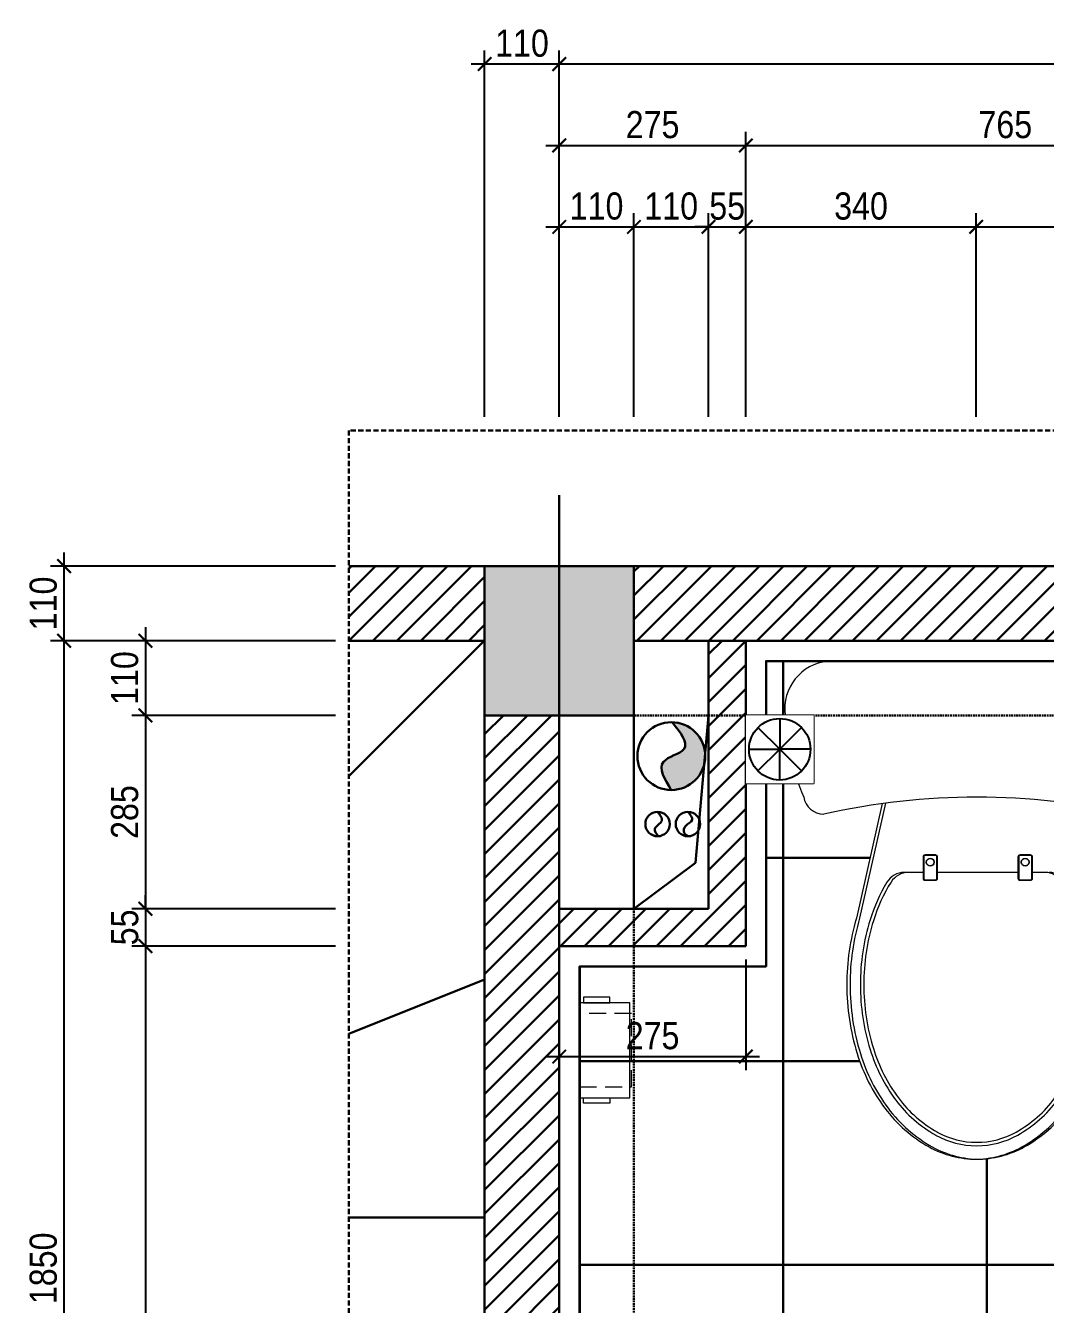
# Model space of a CAD drawing. Header units: millimetres. Extents: x -82962 to 19744, y -138000 to 4535.
# Drawn here: x -199 to 1305, y -57397 to -55512 of the extents above; entities that cross this region are included whole.
import ezdxf

# ---------------------------------------------------------------- set-up
doc = ezdxf.new("R2010")
doc.units = ezdxf.units.MM
doc.header["$LTSCALE"] = 1000
doc.header["$MEASUREMENT"] = 0
doc.header["$PDMODE"] = 3
doc.linetypes.add('HIDDEN', pattern=[0.375, 0.25, -0.125])
doc.layers.get('0').update_dxf_attribs({"lineweight": 30})
doc.layers.get('DEFPOINTS').update_dxf_attribs({"color": 4, "lineweight": 30})
doc.layers.add('DIM KT', color=9, linetype='Continuous')
doc.layers.add('net-vatlieu', color=250, linetype='Continuous')
doc.layers.add('NOITHAT', color=156, linetype='Continuous', lineweight=5)
doc.layers.add('THAY', color=4, linetype='Continuous', lineweight=30)
doc.styles.add('ARIAL', font='arial.ttf', dxfattribs={"width": 0.85})
doc.dimstyles.new('DIM 1-100', dxfattribs={"dimscale": 0, "dimtxt": 2, "dimasz": 1, "dimexe": 1, "dimexo": 1, "dimgap": 0.5, "dimtad": 1, "dimdec": 4, "dimrnd": 1, "dimdsep": 46, "dimtxsty": 'ARIAL', "dimblk1": 'ARCHTICK', "dimblk2": 'ARCHTICK', "dimsah": 1, "dimcen": 2, "dimdle": 1, "dimclrd": 9, "dimclre": 9, "dimclrt": 1, "dimadec": 0, "dimazin": 0, "dimtfac": 1, "dimtdec": 4, "dimtix": 1, "dimtmove": 2, "dimatfit": 3, "dimldrblk": 'DOT', "dimfxl": 1, "dimtvp": 1, "dimtolj": 1, "dimarcsym": 0})

# ---------------------------------------------------------------- blocks, each defined once
blk = doc.blocks.new('\xadewwwwwww')
blk.add_wipeout([(-213.1, 0), (213.1, 0), (233.3, -3), (243.4, -6.9), (263.2, -21.1), (269.2, -28.1), (275.4, -38), (279.5, -47.7), (283.1, -70), (283.1, -71.7), (282.3, -89.1), (281, -102.3), (278.5, -121), (272.6, -149), (266.6, -170), (254, -205.6), (245.2, -218.5), (225.7, -225.6), (208.9, -222), (184.4, -217.2), (163.5, -213.6), (138.9, -209.9), (148.3, -251.9), (157.9, -294.4), (169.7, -346.4), (186.7, -421.1), (190.6, -455.8), (191.2, -476.9), (190.1, -504.1), (187.4, -528.2), (182.4, -554.4), (177.6, -572.6), (173.1, -586.9), (158.9, -620.4), (149.8, -636.9), (138.5, -654.2), (131.5, -663.6), (112.2, -684.8), (105.5, -690.9), (90.5, -702.9), (80.1, -707.6), (69.9, -716), (55.9, -721.3), (44.4, -725.9), (35.9, -729.6), (24.6, -731.4), (0.3, -734.2), (-23.9, -731.4), (-40.6, -728.5), (-58.7, -719.7), (-70.5, -716), (-82.2, -709), (-99.2, -696.7), (-117.7, -680), (-135.7, -658.9), (-149.7, -638.1), (-167.3, -603.6), (-176.5, -578.4), (-183.1, -553.7), (-190.2, -510.3), (-191.8, -476.9), (-188.2, -427.4), (-185.2, -409.7), (-177.6, -379), (-168.6, -338.9), (-161.4, -307), (-148.2, -248.8), (-139.5, -210), (-151.4, -211.7), (-174.3, -215.4), (-225.7, -225.6), (-236, -223.8), (-245.2, -218.5), (-255.3, -200.4), (-265.1, -174.6), (-275.3, -137.3), (-280.1, -110), (-283.1, -70), (-278.2, -44.2), (-263.2, -21.1), (-248.3, -9.4), (-237.3, -4.3)]).dxf.layer = 'NOITHAT'
at = {"layer": 'NOITHAT'}
for p, q in [((213.1, 0), (-213.1, 0)), ((-139.5, -210), (-177.6, -379)), ((-134.6, -209.4), (-172.9, -379)), ((135.2, -209.4), (173.4, -379)), ((138.9, -209.9), (177, -379)), ((-79.4, -311.6), (-107, -311.6)), ((60.6, -311.6), (-58, -311.6)), ((100.5, -311.6), (82, -311.6))]:
    blk.add_line(p, q, dxfattribs=at)
for points in [[(-61, -285.7), (-76.4, -285.7, 0.414214), (-79.4, -288.7), (-79.4, -320.1, 0.414214), (-76.4, -323.1), (-61, -323.1, 0.414214), (-58, -320.1), (-58, -288.7, 0.414214)], [(-61, -286.6), (-76.4, -286.6, 0.414214), (-78.4, -288.7), (-78.4, -320.1, 0.414214), (-76.4, -322.2), (-61, -322.2, 0.414214), (-58.9, -320.1), (-58.9, -288.7, 0.414214)], [(79, -285.7), (63.6, -285.7, 0.414214), (60.6, -288.7), (60.6, -320.1, 0.414214), (63.6, -323.1), (79, -323.1, 0.414214), (82, -320.1), (82, -288.7, 0.414214)], [(79, -286.6), (63.6, -286.6, 0.414214), (61.6, -288.7), (61.6, -320.1, 0.414214), (63.6, -322.2), (79, -322.2, 0.414214), (81.1, -320.1), (81.1, -288.7, 0.414214)]]:
    blk.add_lwpolyline(points, format="xyb", close=True, dxfattribs=at)
for points in [[(-177.6, -379, 0.072085), (-191.8, -476.9, 0.074875), (-176.5, -578.4, 0.085384), (-135.7, -658.9, 0.106182), (-70.5, -716, 0.127687), (-0.3, -734.2, 0.127687)], [(-172.9, -379, 0.072085), (-187, -476.9, 0.074875), (-171.8, -578.4, 0.085384), (-131, -658.9, 0.106182), (-65.7, -716, 0.127687), (4.5, -734.2, 0.127687)], [(-3.9, -734.2, 0.127687), (66.3, -716, 0.106182), (131.5, -658.9, 0.085384), (172.3, -578.4, 0.074875), (187.6, -476.9, 0.072085), (173.4, -379, 0.066201)], [(-0.3, -734.2, 0.127687), (69.9, -716, 0.106182), (135.1, -658.9, 0.085384), (175.9, -578.4, 0.074875), (191.2, -476.9, 0.072085), (177, -379, 0.066201)]]:
    blk.add_lwpolyline(points, format="xyb", dxfattribs=at)
for centre, radius in [((-68.8, -296.4), 5.81), ((-68.8, -296.4), 5.34), ((71.2, -296.4), 5.81), ((71.2, -296.4), 5.34)]:
    blk.add_circle(centre, radius, dxfattribs=at)
for centre, radius, start, end in [((-213.1, -70), 70, 90, 181.3507), ((213.1, -70), 70, 358.6493, 90), ((67.6, -63.4), 350.8, 181.3507, 202.9903), ((-67.6, -63.4), 350.8, 337.0097, 358.6493), ((-225.7, -195.6), 30, 189.1563, 270), ((0, -1227.2), 1026.7, 77.2987, 102.7013), ((225.7, -195.6), 30, 270, 350.8437), ((-107, -341.6), 30, 90, 148.7509), ((-101.1, -341.6), 30, 90, 147.9236), ((100.5, -341.6), 30, 32.0764, 90), ((106.4, -341.6), 30, 31.2491, 90), ((77.7, -453.7), 246, 148.7509, 162.872), ((77.7, -453.7), 241, 147.9236, 162.872), ((-78.3, -453.7), 241, 17.128, 32.0764), ((-78.3, -453.7), 246, 17.128, 31.2491), ((153, -476.9), 324.8, 162.872, 180), ((153, -476.9), 319.8, 162.872, 180), ((-153.6, -476.9), 319.8, 0, 17.128), ((-153.6, -476.9), 324.8, 0, 17.128), ((153, -476.9), 324.8, 180, 197.128), ((153, -476.9), 319.8, 180, 197.128), ((-153.6, -476.9), 319.8, 342.872, 0), ((-153.6, -476.9), 324.8, 342.872, 0), ((77.7, -500.1), 246, 197.128, 216.6493), ((77.7, -500.1), 241, 197.128, 216.6493), ((-78.3, -500.1), 241, 323.3507, 342.872), ((-78.3, -500.1), 246, 323.3507, 342.872), ((30, -535.6), 186.5, 216.6493, 240.8937), ((30, -535.6), 181.5, 216.6493, 240.8937), ((-30.6, -535.6), 181.5, 299.1063, 323.3507), ((-30.6, -535.6), 186.5, 299.1063, 323.3507), ((-0.3, -590), 119.3, 240.8937, 270), ((-0.3, -590), 119.3, 270, 299.1063), ((-0.3, -590), 124.3, 240.8937, 270), ((-0.3, -590), 124.3, 270, 299.1063)]:
    blk.add_arc(centre, radius, start, end, dxfattribs=at)
blk = doc.blocks.new('thoat san')
at = {"layer": 'DIM KT', "ltscale": 0.2}
blk.add_lwpolyline([(11118.2, -57204.1), (11218.2, -57204.1), (11218.2, -57104.1), (11118.2, -57104.1)], close=True, dxfattribs=at)
at = {"ltscale": 0.2}
blk.add_wipeout([(11118.2, -57104.1), (11218.2, -57104.1), (11218.2, -57204.1), (11118.2, -57204.1)], dxfattribs=at).dxf.layer = 'DIM KT'
at = {"layer": 'DIM KT', "ltscale": 0.2}
blk.add_circle((11168.2, -57154.1), 45.3, dxfattribs=at)
at = {"layer": 'net-vatlieu', "ltscale": 0.2}
for p in [(11168.2, -57108.8), (11136.1, -57122.1), (11200.2, -57122.1), (11122.8, -57154.1), (11136.1, -57186.1), (11213.5, -57154.1), (11168.2, -57199.4), (11200.2, -57186.1)]:
    blk.add_line(p, (11168.2, -57154.1), dxfattribs=at)
blk = doc.blocks.new('hg')
at = {"layer": 'NOITHAT'}
for points in [[(1597590, -498853.2), (1597590, -498861.2), (1597629, -498861.2), (1597629, -498853.2)], [(1597584.5, -498861.2), (1597584.5, -499001.2), (1597658.5, -499001.2), (1597658.5, -498861.2)], [(1597590, -499009.2), (1597590, -499001.2), (1597629, -499001.2), (1597629, -499009.2)]]:
    blk.add_lwpolyline(points, close=True, dxfattribs=at)
at = {"layer": 'NOITHAT', "linetype": 'HIDDEN', "ltscale": 0.1}
blk.add_lwpolyline([(1597584.5, -498876.9), (1597584.5, -498985.4), (1597661, -498985.4), (1597661, -498876.9)], close=True, dxfattribs=at)
blk = doc.blocks.new('_ARCHTICK')
at = {"color": 0, "linetype": 'ByBlock', "const_width": 0.15}
blk.add_lwpolyline([(-0.5, -0.5), (0.5, 0.5)], dxfattribs=at)
blk = doc.blocks.new('*D583')
at = {"layer": 'DEFPOINTS', "color": 0, "ltscale": 0.2, "transparency": 16777216}
for p in [(698.1, -55808.5), (588.1, -56108.5), (698.1, -56108.5)]:
    blk.add_point(p, dxfattribs=at)
at = {"layer": 'THAY', "color": 9, "lineweight": -2, "ltscale": 0.2, "transparency": 16777216}
for p, q in [((588.1, -56088.5), (588.1, -55788.5)), ((698.1, -56088.5), (698.1, -55788.5)), ((568.1, -55808.5), (718.1, -55808.5))]:
    blk.add_line(p, q, dxfattribs=at)
at = {"layer": 'THAY', "color": 9, "lineweight": -2, "ltscale": 0.2, "transparency": 16777216, "xscale": 19.99999999999999, "yscale": 19.99999999999999, "zscale": 19.99999999999999, "rotation": 180}
blk.add_blockref('_ARCHTICK', (588.1, -55808.5), dxfattribs=at)
at = {"layer": 'THAY', "color": 9, "lineweight": -2, "ltscale": 0.2, "transparency": 16777216, "xscale": 19.99999999999999, "yscale": 19.99999999999999, "zscale": 19.99999999999999}
blk.add_blockref('_ARCHTICK', (698.1, -55808.5), dxfattribs=at)
at = {"layer": 'THAY', "color": 1, "ltscale": 0.2, "transparency": 16777216, "insert": (643.1, -55778), "char_height": 40, "attachment_point": 5, "style": 'ARIAL'}
blk.add_mtext('\\A1;110', dxfattribs=at)
blk = doc.blocks.new('_DOT')
at = {"color": 0, "linetype": 'ByBlock', "ltscale": 10}
blk.add_line((-0.5, 0), (-1, 0), dxfattribs=at)
at = {"color": 0, "linetype": 'ByBlock', "ltscale": 10, "const_width": 0.5}
blk.add_lwpolyline([(-0.25, 0, 1), (0.25, 0, 1)], format="xyb", close=True, dxfattribs=at)
blk = doc.blocks.new('*D584')
at = {"layer": 'DEFPOINTS', "color": 0, "ltscale": 0.2, "transparency": 16777216}
for p in [(808.1, -55808.5), (698.1, -56108.5), (808.1, -56108.5)]:
    blk.add_point(p, dxfattribs=at)
at = {"layer": 'THAY', "color": 9, "lineweight": -2, "ltscale": 0.2, "transparency": 16777216}
for p, q in [((698.1, -56088.5), (698.1, -55788.5)), ((808.1, -56088.5), (808.1, -55788.5)), ((678.1, -55808.5), (828.1, -55808.5))]:
    blk.add_line(p, q, dxfattribs=at)
at = {"layer": 'THAY', "color": 9, "lineweight": -2, "ltscale": 0.2, "transparency": 16777216, "xscale": 19.99999999999999, "yscale": 19.99999999999999, "zscale": 19.99999999999999, "rotation": 180}
blk.add_blockref('_ARCHTICK', (698.1, -55808.5), dxfattribs=at)
at = {"layer": 'THAY', "color": 9, "lineweight": -2, "ltscale": 0.2, "transparency": 16777216, "xscale": 19.99999999999999, "yscale": 19.99999999999999, "zscale": 19.99999999999999}
blk.add_blockref('_ARCHTICK', (808.1, -55808.5), dxfattribs=at)
at = {"layer": 'THAY', "color": 1, "ltscale": 0.2, "transparency": 16777216, "insert": (753.1, -55778), "char_height": 40, "attachment_point": 5, "style": 'ARIAL'}
blk.add_mtext('\\A1;110', dxfattribs=at)
blk = doc.blocks.new('*D585')
at = {"layer": 'DEFPOINTS', "color": 0, "ltscale": 0.2, "transparency": 16777216}
for p in [(863.1, -55808.5), (808.1, -56108.5), (863.1, -56108.5)]:
    blk.add_point(p, dxfattribs=at)
at = {"layer": 'THAY', "color": 9, "lineweight": -2, "ltscale": 0.2, "transparency": 16777216}
for p, q in [((808.1, -56088.5), (808.1, -55788.5)), ((863.1, -56088.5), (863.1, -55788.5)), ((808.1, -55808.5), (788.1, -55808.5)), ((808.1, -55808.5), (863.1, -55808.5)), ((863.1, -55808.5), (883.1, -55808.5))]:
    blk.add_line(p, q, dxfattribs=at)
at = {"layer": 'THAY', "color": 9, "lineweight": -2, "ltscale": 0.2, "transparency": 16777216, "xscale": 19.99999999999999, "yscale": 19.99999999999999, "zscale": 19.99999999999999}
blk.add_blockref('_ARCHTICK', (808.1, -55808.5), dxfattribs=at)
at = {"layer": 'THAY', "color": 9, "lineweight": -2, "ltscale": 0.2, "transparency": 16777216, "xscale": 19.99999999999999, "yscale": 19.99999999999999, "zscale": 19.99999999999999, "rotation": 180}
blk.add_blockref('_ARCHTICK', (863.1, -55808.5), dxfattribs=at)
at = {"layer": 'THAY', "color": 1, "ltscale": 0.2, "transparency": 16777216, "insert": (835.6, -55778.1), "char_height": 40, "attachment_point": 5, "style": 'ARIAL'}
blk.add_mtext('\\A1;55', dxfattribs=at)
blk = doc.blocks.new('*D586')
at = {"layer": 'DEFPOINTS', "color": 0, "ltscale": 0.2, "transparency": 16777216}
for p in [(1202.7, -55808.5), (863.1, -56108.5), (1202.7, -56108.5)]:
    blk.add_point(p, dxfattribs=at)
at = {"layer": 'THAY', "color": 9, "lineweight": -2, "ltscale": 0.2, "transparency": 16777216}
for p, q in [((863.1, -56088.5), (863.1, -55788.5)), ((1202.7, -56088.5), (1202.7, -55788.5)), ((843.1, -55808.5), (1222.7, -55808.5))]:
    blk.add_line(p, q, dxfattribs=at)
at = {"layer": 'THAY', "color": 9, "lineweight": -2, "ltscale": 0.2, "transparency": 16777216, "xscale": 19.99999999999999, "yscale": 19.99999999999999, "zscale": 19.99999999999999, "rotation": 180}
blk.add_blockref('_ARCHTICK', (863.1, -55808.5), dxfattribs=at)
at = {"layer": 'THAY', "color": 9, "lineweight": -2, "ltscale": 0.2, "transparency": 16777216, "xscale": 19.99999999999999, "yscale": 19.99999999999999, "zscale": 19.99999999999999}
blk.add_blockref('_ARCHTICK', (1202.7, -55808.5), dxfattribs=at)
at = {"layer": 'THAY', "color": 1, "ltscale": 0.2, "transparency": 16777216, "insert": (1032.9, -55778), "char_height": 40, "attachment_point": 5, "style": 'ARIAL'}
blk.add_mtext('\\A1;340', dxfattribs=at)
blk = doc.blocks.new('*D587')
at = {"layer": 'DEFPOINTS', "color": 0, "ltscale": 0.2, "transparency": 16777216}
for p in [(1628.1, -55808.5), (1202.7, -56108.5), (1628.1, -56108.5)]:
    blk.add_point(p, dxfattribs=at)
at = {"layer": 'THAY', "color": 9, "lineweight": -2, "ltscale": 0.2, "transparency": 16777216}
for p, q in [((1202.7, -56088.5), (1202.7, -55788.5)), ((1628.1, -56088.5), (1628.1, -55788.5)), ((1182.7, -55808.5), (1648.1, -55808.5))]:
    blk.add_line(p, q, dxfattribs=at)
at = {"layer": 'THAY', "color": 9, "lineweight": -2, "ltscale": 0.2, "transparency": 16777216, "xscale": 19.99999999999999, "yscale": 19.99999999999999, "zscale": 19.99999999999999, "rotation": 180}
blk.add_blockref('_ARCHTICK', (1202.7, -55808.5), dxfattribs=at)
at = {"layer": 'THAY', "color": 9, "lineweight": -2, "ltscale": 0.2, "transparency": 16777216, "xscale": 19.99999999999999, "yscale": 19.99999999999999, "zscale": 19.99999999999999}
blk.add_blockref('_ARCHTICK', (1628.1, -55808.5), dxfattribs=at)
at = {"layer": 'THAY', "color": 1, "ltscale": 0.2, "transparency": 16777216, "insert": (1415.4, -55778), "char_height": 40, "attachment_point": 5, "style": 'ARIAL'}
blk.add_mtext('\\A1;425', dxfattribs=at)
blk = doc.blocks.new('*D591')
at = {"layer": 'DEFPOINTS', "color": 0, "ltscale": 0.2, "transparency": 16777216}
for p in [(588.1, -55568.5), (588.1, -56108.5), (2608.1, -56108.5)]:
    blk.add_point(p, dxfattribs=at)
at = {"layer": 'THAY', "color": 9, "lineweight": -2, "ltscale": 0.2, "transparency": 16777216}
for p, q in [((588.1, -56088.5), (588.1, -55548.5)), ((2608.1, -56088.5), (2608.1, -55548.5)), ((2628.1, -55568.5), (568.1, -55568.5))]:
    blk.add_line(p, q, dxfattribs=at)
at = {"layer": 'THAY', "color": 9, "lineweight": -2, "ltscale": 0.2, "transparency": 16777216, "xscale": 19.99999999999999, "yscale": 19.99999999999999, "zscale": 19.99999999999999, "rotation": 180}
blk.add_blockref('_ARCHTICK', (588.1, -55568.5), dxfattribs=at)
at = {"layer": 'THAY', "color": 9, "lineweight": -2, "ltscale": 0.2, "transparency": 16777216, "xscale": 19.99999999999999, "yscale": 19.99999999999999, "zscale": 19.99999999999999}
blk.add_blockref('_ARCHTICK', (2608.1, -55568.5), dxfattribs=at)
at = {"layer": 'THAY', "color": 1, "ltscale": 0.2, "transparency": 16777216, "insert": (1598.1, -55538), "char_height": 40, "attachment_point": 5, "style": 'ARIAL'}
blk.add_mtext('\\A1;2020', dxfattribs=at)
blk = doc.blocks.new('*D592')
at = {"layer": 'DEFPOINTS', "color": 0, "ltscale": 0.2, "transparency": 16777216}
for p in [(478.1, -55568.5), (478.1, -56108.5), (588.1, -56108.5)]:
    blk.add_point(p, dxfattribs=at)
at = {"layer": 'THAY', "color": 9, "lineweight": -2, "ltscale": 0.2, "transparency": 16777216}
for p, q in [((478.1, -56088.5), (478.1, -55548.5)), ((588.1, -56088.5), (588.1, -55548.5)), ((608.1, -55568.5), (458.1, -55568.5))]:
    blk.add_line(p, q, dxfattribs=at)
at = {"layer": 'THAY', "color": 9, "lineweight": -2, "ltscale": 0.2, "transparency": 16777216, "xscale": 19.99999999999999, "yscale": 19.99999999999999, "zscale": 19.99999999999999, "rotation": 180}
blk.add_blockref('_ARCHTICK', (478.1, -55568.5), dxfattribs=at)
at = {"layer": 'THAY', "color": 9, "lineweight": -2, "ltscale": 0.2, "transparency": 16777216, "xscale": 19.99999999999999, "yscale": 19.99999999999999, "zscale": 19.99999999999999}
blk.add_blockref('_ARCHTICK', (588.1, -55568.5), dxfattribs=at)
at = {"layer": 'THAY', "color": 1, "ltscale": 0.2, "transparency": 16777216, "insert": (533.1, -55538), "char_height": 40, "attachment_point": 5, "style": 'ARIAL'}
blk.add_mtext('\\A1;110', dxfattribs=at)
blk = doc.blocks.new('*D593')
at = {"layer": 'DEFPOINTS', "color": 0, "ltscale": 0.2, "transparency": 16777216}
for p in [(278.1, -56418.5), (-21.9, -56528.5), (278.1, -56528.5)]:
    blk.add_point(p, dxfattribs=at)
at = {"layer": 'THAY', "color": 9, "lineweight": -2, "ltscale": 0.2, "transparency": 16777216}
for p, q in [((-21.9, -56398.5), (-21.9, -56548.5)), ((258.1, -56418.5), (-41.9, -56418.5)), ((258.1, -56528.5), (-41.9, -56528.5))]:
    blk.add_line(p, q, dxfattribs=at)
at = {"layer": 'THAY', "color": 9, "lineweight": -2, "ltscale": 0.2, "transparency": 16777216, "xscale": 19.99999999999999, "yscale": 19.99999999999999, "zscale": 19.99999999999999}
for p, rotation in [((-21.9, -56418.5), 90), ((-21.9, -56528.5), 270)]:
    blk.add_blockref('_ARCHTICK', p, dxfattribs=dict(at, rotation=rotation))
at = {"layer": 'THAY', "color": 1, "ltscale": 0.2, "transparency": 16777216, "insert": (-52.4, -56473.5), "char_height": 40, "attachment_point": 5, "rotation": 90, "style": 'ARIAL'}
blk.add_mtext('\\A1;110', dxfattribs=at)
blk = doc.blocks.new('*D594')
at = {"layer": 'DEFPOINTS', "color": 0, "ltscale": 0.2, "transparency": 16777216}
for p in [(278.1, -56528.5), (-21.9, -56813.5), (278.1, -56813.5)]:
    blk.add_point(p, dxfattribs=at)
at = {"layer": 'THAY', "color": 9, "lineweight": -2, "ltscale": 0.2, "transparency": 16777216}
for p, q in [((-21.9, -56508.5), (-21.9, -56833.5)), ((258.1, -56528.5), (-41.9, -56528.5)), ((258.1, -56813.5), (-41.9, -56813.5))]:
    blk.add_line(p, q, dxfattribs=at)
at = {"layer": 'THAY', "color": 9, "lineweight": -2, "ltscale": 0.2, "transparency": 16777216, "xscale": 19.99999999999999, "yscale": 19.99999999999999, "zscale": 19.99999999999999}
for p, rotation in [((-21.9, -56528.5), 90), ((-21.9, -56813.5), 270)]:
    blk.add_blockref('_ARCHTICK', p, dxfattribs=dict(at, rotation=rotation))
at = {"layer": 'THAY', "color": 1, "ltscale": 0.2, "transparency": 16777216, "insert": (-52.4, -56671), "char_height": 40, "attachment_point": 5, "rotation": 90, "style": 'ARIAL'}
blk.add_mtext('\\A1;285', dxfattribs=at)
blk = doc.blocks.new('*D595')
at = {"layer": 'DEFPOINTS', "color": 0, "ltscale": 0.2, "transparency": 16777216}
for p in [(278.1, -56813.5), (-21.9, -56868.5), (278.1, -56868.5)]:
    blk.add_point(p, dxfattribs=at)
at = {"layer": 'THAY', "color": 9, "lineweight": -2, "ltscale": 0.2, "transparency": 16777216}
for p, q in [((-21.9, -56813.5), (-21.9, -56793.5)), ((258.1, -56813.5), (-41.9, -56813.5)), ((-21.9, -56813.5), (-21.9, -56868.5)), ((258.1, -56868.5), (-41.9, -56868.5)), ((-21.9, -56868.5), (-21.9, -56888.5))]:
    blk.add_line(p, q, dxfattribs=at)
at = {"layer": 'THAY', "color": 9, "lineweight": -2, "ltscale": 0.2, "transparency": 16777216, "xscale": 19.99999999999999, "yscale": 19.99999999999999, "zscale": 19.99999999999999}
for p, rotation in [((-21.9, -56813.5), 270), ((-21.9, -56868.5), 90)]:
    blk.add_blockref('_ARCHTICK', p, dxfattribs=dict(at, rotation=rotation))
at = {"layer": 'THAY', "color": 1, "ltscale": 0.2, "transparency": 16777216, "insert": (-52.3, -56841), "char_height": 40, "attachment_point": 5, "rotation": 90, "style": 'ARIAL'}
blk.add_mtext('\\A1;55', dxfattribs=at)
blk = doc.blocks.new('*D596')
at = {"layer": 'DEFPOINTS', "color": 0, "ltscale": 0.2, "transparency": 16777216}
for p in [(278.1, -56868.5), (-21.9, -58268.5), (278.1, -58268.5)]:
    blk.add_point(p, dxfattribs=at)
at = {"layer": 'THAY', "color": 9, "lineweight": -2, "ltscale": 0.2, "transparency": 16777216}
for p, q in [((-21.9, -56848.5), (-21.9, -58288.5)), ((258.1, -56868.5), (-41.9, -56868.5)), ((258.1, -58268.5), (-41.9, -58268.5))]:
    blk.add_line(p, q, dxfattribs=at)
at = {"layer": 'THAY', "color": 9, "lineweight": -2, "ltscale": 0.2, "transparency": 16777216, "xscale": 19.99999999999999, "yscale": 19.99999999999999, "zscale": 19.99999999999999}
for p, rotation in [((-21.9, -56868.5), 90), ((-21.9, -58268.5), 270)]:
    blk.add_blockref('_ARCHTICK', p, dxfattribs=dict(at, rotation=rotation))
at = {"layer": 'THAY', "color": 1, "ltscale": 0.2, "transparency": 16777216, "insert": (-52.4, -57568.5), "char_height": 40, "attachment_point": 5, "rotation": 90, "style": 'ARIAL'}
blk.add_mtext('\\A1;1400', dxfattribs=at)
blk = doc.blocks.new('*D598')
at = {"layer": 'DEFPOINTS', "color": 0, "ltscale": 0.2, "transparency": 16777216}
for p in [(-141.9, -56418.5), (278.1, -56418.5), (278.1, -58268.5)]:
    blk.add_point(p, dxfattribs=at)
at = {"layer": 'THAY', "color": 9, "lineweight": -2, "ltscale": 0.2, "transparency": 16777216}
for p, q in [((-141.9, -58288.5), (-141.9, -56398.5)), ((258.1, -56418.5), (-161.9, -56418.5)), ((258.1, -58268.5), (-161.9, -58268.5))]:
    blk.add_line(p, q, dxfattribs=at)
at = {"layer": 'THAY', "color": 9, "lineweight": -2, "ltscale": 0.2, "transparency": 16777216, "xscale": 19.99999999999999, "yscale": 19.99999999999999, "zscale": 19.99999999999999}
for p, rotation in [((-141.9, -56418.5), 90), ((-141.9, -58268.5), 270)]:
    blk.add_blockref('_ARCHTICK', p, dxfattribs=dict(at, rotation=rotation))
at = {"layer": 'THAY', "color": 1, "ltscale": 0.2, "transparency": 16777216, "insert": (-172.4, -57343.5), "char_height": 40, "attachment_point": 5, "rotation": 90, "style": 'ARIAL'}
blk.add_mtext('\\A1;1850', dxfattribs=at)
blk = doc.blocks.new('*D599')
at = {"layer": 'DEFPOINTS', "color": 0, "ltscale": 0.2, "transparency": 16777216}
for p in [(588.1, -56868.5), (863.1, -56868.5), (863.1, -57031.3)]:
    blk.add_point(p, dxfattribs=at)
at = {"layer": 'THAY', "color": 9, "lineweight": -2, "ltscale": 0.2, "transparency": 16777216}
for p, q in [((588.1, -56888.5), (588.1, -57051.3)), ((863.1, -56888.5), (863.1, -57051.3)), ((568.1, -57031.3), (883.1, -57031.3))]:
    blk.add_line(p, q, dxfattribs=at)
at = {"layer": 'THAY', "color": 9, "lineweight": -2, "ltscale": 0.2, "transparency": 16777216, "xscale": 19.99999999999999, "yscale": 19.99999999999999, "zscale": 19.99999999999999, "rotation": 180}
blk.add_blockref('_ARCHTICK', (588.1, -57031.3), dxfattribs=at)
at = {"layer": 'THAY', "color": 9, "lineweight": -2, "ltscale": 0.2, "transparency": 16777216, "xscale": 19.99999999999999, "yscale": 19.99999999999999, "zscale": 19.99999999999999}
blk.add_blockref('_ARCHTICK', (863.1, -57031.3), dxfattribs=at)
at = {"layer": 'THAY', "color": 1, "ltscale": 0.2, "transparency": 16777216, "insert": (725.6, -57000.8), "char_height": 40, "attachment_point": 5, "style": 'ARIAL'}
blk.add_mtext('\\A1;275', dxfattribs=at)
blk = doc.blocks.new('*D609')
at = {"layer": 'DEFPOINTS', "color": 0, "ltscale": 0.2, "transparency": 16777216}
for p in [(863.1, -55688.5), (588.1, -56108.5), (863.1, -56108.5)]:
    blk.add_point(p, dxfattribs=at)
at = {"layer": 'THAY', "color": 9, "lineweight": -2, "ltscale": 0.2, "transparency": 16777216}
for p, q in [((588.1, -56088.5), (588.1, -55668.5)), ((863.1, -56088.5), (863.1, -55668.5)), ((568.1, -55688.5), (883.1, -55688.5))]:
    blk.add_line(p, q, dxfattribs=at)
at = {"layer": 'THAY', "color": 9, "lineweight": -2, "ltscale": 0.2, "transparency": 16777216, "xscale": 19.99999999999999, "yscale": 19.99999999999999, "zscale": 19.99999999999999, "rotation": 180}
blk.add_blockref('_ARCHTICK', (588.1, -55688.5), dxfattribs=at)
at = {"layer": 'THAY', "color": 9, "lineweight": -2, "ltscale": 0.2, "transparency": 16777216, "xscale": 19.99999999999999, "yscale": 19.99999999999999, "zscale": 19.99999999999999}
blk.add_blockref('_ARCHTICK', (863.1, -55688.5), dxfattribs=at)
at = {"layer": 'THAY', "color": 1, "ltscale": 0.2, "transparency": 16777216, "insert": (725.6, -55658), "char_height": 40, "attachment_point": 5, "style": 'ARIAL'}
blk.add_mtext('\\A1;275', dxfattribs=at)
blk = doc.blocks.new('*D610')
at = {"layer": 'DEFPOINTS', "color": 0, "ltscale": 0.2, "transparency": 16777216}
for p in [(1628.1, -55688.5), (863.1, -56108.5), (1628.1, -56108.5)]:
    blk.add_point(p, dxfattribs=at)
at = {"layer": 'THAY', "color": 9, "lineweight": -2, "ltscale": 0.2, "transparency": 16777216}
for p, q in [((863.1, -56088.5), (863.1, -55668.5)), ((1628.1, -56088.5), (1628.1, -55668.5)), ((843.1, -55688.5), (1648.1, -55688.5))]:
    blk.add_line(p, q, dxfattribs=at)
at = {"layer": 'THAY', "color": 9, "lineweight": -2, "ltscale": 0.2, "transparency": 16777216, "xscale": 19.99999999999999, "yscale": 19.99999999999999, "zscale": 19.99999999999999, "rotation": 180}
blk.add_blockref('_ARCHTICK', (863.1, -55688.5), dxfattribs=at)
at = {"layer": 'THAY', "color": 9, "lineweight": -2, "ltscale": 0.2, "transparency": 16777216, "xscale": 19.99999999999999, "yscale": 19.99999999999999, "zscale": 19.99999999999999}
blk.add_blockref('_ARCHTICK', (1628.1, -55688.5), dxfattribs=at)
at = {"layer": 'THAY', "color": 1, "ltscale": 0.2, "transparency": 16777216, "insert": (1245.6, -55658), "char_height": 40, "attachment_point": 5, "style": 'ARIAL'}
blk.add_mtext('\\A1;765', dxfattribs=at)
blk = doc.blocks.new('*D651')
at = {"layer": 'DEFPOINTS', "color": 0, "ltscale": 0.2, "transparency": 16777216}
for p in [(-141.9, -56308.5), (278.1, -56308.5), (278.1, -56418.5)]:
    blk.add_point(p, dxfattribs=at)
at = {"layer": 'THAY', "color": 9, "lineweight": -2, "ltscale": 0.2, "transparency": 16777216}
for p, q in [((-141.9, -56438.5), (-141.9, -56288.5)), ((258.1, -56308.5), (-161.9, -56308.5)), ((258.1, -56418.5), (-161.9, -56418.5))]:
    blk.add_line(p, q, dxfattribs=at)
at = {"layer": 'THAY', "color": 9, "lineweight": -2, "ltscale": 0.2, "transparency": 16777216, "xscale": 19.99999999999999, "yscale": 19.99999999999999, "zscale": 19.99999999999999}
for p, rotation in [((-141.9, -56308.5), 90), ((-141.9, -56418.5), 270)]:
    blk.add_blockref('_ARCHTICK', p, dxfattribs=dict(at, rotation=rotation))
at = {"layer": 'THAY', "color": 1, "ltscale": 0.2, "transparency": 16777216, "insert": (-172.4, -56363.5), "char_height": 40, "attachment_point": 5, "rotation": 90, "style": 'ARIAL'}
blk.add_mtext('\\A1;110', dxfattribs=at)

msp = doc.modelspace()

# ---------------------------------------------------------------- hatches: boundary and pattern name
at = {"layer": 'THAY', "ltscale": 0.2}
h = msp.add_hatch(dxfattribs=at)
h.set_pattern_fill('ANSI31', color=256, scale=200, style=0, double=1)
h.set_pattern_definition([(45, (278.055, -56418.47), (-17.67767, 17.67767), [])])
h.paths.add_polyline_path([(2498.05468, -56308.46884), (698.05468, -56308.46884), (698.05468, -56418.46884), (2498.05468, -56418.46884)])
h.paths.add_polyline_path([(2808.05468, -56308.46884), (2718.05468, -56308.46884), (2718.05468, -56418.46884), (2808.05468, -56418.46884)])
h.paths.add_polyline_path([(478.05468, -56308.46884), (278.05468, -56308.46884), (278.05468, -56418.46884), (478.05468, -56418.46884)])
at = {"layer": 'THAY', "linetype": 'Continuous'}
msp.add_hatch(color=256, dxfattribs=at).paths.add_polyline_path([(698.05468, -56308.46884), (478.05468, -56308.46884), (478.05468, -56528.46884), (698.05468, -56528.46884)])
at = {"layer": 'THAY', "ltscale": 0.2}
h = msp.add_hatch(dxfattribs=at)
h.set_pattern_fill('ANSI31', color=256, scale=200, style=0, double=1)
h.set_pattern_definition([(45, (838.527, -56478.633), (-17.67767, 17.67767), [])])
h.paths.add_polyline_path([(863.05468, -56418.46884), (808.05468, -56418.46884), (808.05468, -56528.46884), (863.05468, -56528.46884)])
h.paths.add_polyline_path([(863.05468, -56528.46884), (808.05468, -56528.46884), (808.05468, -56813.46884), (588.05468, -56813.46884), (588.05468, -56868.46884), (863.05468, -56868.46884)])
h.paths.add_polyline_path([(2718.05468, -56528.46884), (2608.05468, -56528.46884), (2608.05468, -57368.46884), (2608.05468, -58268.46884), (1383.05468, -58268.46884), (1383.05468, -58378.46884), (2718.05468, -58378.46884)])
h.paths.add_polyline_path([(643.05468, -58268.46884), (588.05468, -58268.46884), (588.05468, -58378.46884), (643.05468, -58378.46884)])
h.paths.add_polyline_path([(588.05468, -56528.46884), (478.05468, -56528.46884), (478.05468, -58378.46884), (588.05468, -58378.46884)])
h = msp.add_hatch(dxfattribs=at)
h.set_pattern_fill('_USER', color=256, scale=300, style=0, double=1, pattern_type=0)
h.set_pattern_definition([(0, (618.05, -58238.47), (0, 300), []), (90, (618.05, -58238.47), (-300, 2e-14), [])])
h.paths.add_polyline_path([(733.05468, -57629.72006), (733.05468, -58238.46884), (1332.35117, -58238.46884, 0.3825127242)], flags=17)
h.paths.add_polyline_path([(2028.05468, -57398.46884), (2025.05793, -57394.9102), (1490.4904, -57122.44449), (1495.0315, -57113.53504, -0.1659084068), (1638.57648, -56935.96348), (1628.05468, -56923.46884), (1628.05468, -56448.46884), (893.05468, -56448.46884), (893.05468, -56898.46884), (618.05468, -56898.46884), (618.05468, -58238.46884), (693.05468, -58238.46884), (693.05468, -57628.46884), (733.05468, -57628.46884), (733.05468, -57629.72006, -0.3825127242), (1332.35117, -58238.46884), (2028.05468, -58238.46884)])
h.paths.add_polyline_path([(1201.60527, -57182.70128, 0.0041210079), (1203.98261, -57182.65229, -0.1203652759), (1137.97325, -57164.49572, -0.106182375), (1072.73204, -57107.32406, -0.0853843489), (1031.93579, -57026.8709, -0.07487463), (1016.64299, -56925.32074, -0.072085401), (1030.8292, -56827.43343), (1069.11389, -56657.81957, 0.0012048853), (1064.21008, -56658.47998), (1026.0743, -56827.43414, 0.0720848625), (1011.8883, -56925.32074, 0.07487463), (1027.1811, -57026.8709, 0.0853843489), (1067.97735, -57107.32406, 0.106182375), (1133.21856, -57164.49572, 0.1245480629)], flags=16)
h.paths.add_polyline_path([(1142.68131, -56734.17153), (1127.33475, -56734.17153, 0.4142135624), (1124.33475, -56737.17153), (1124.33475, -56768.55323, 0.4142135624), (1127.33475, -56771.55323), (1142.68131, -56771.55323, 0.4142135624), (1145.68131, -56768.55323), (1145.68131, -56737.17153, 0.4142135624)], flags=16)
h.paths.add_polyline_path([(1282.68131, -56734.17153), (1267.33475, -56734.17153, 0.4142135624), (1264.33475, -56737.17153), (1264.33475, -56768.55323, 0.4142135624), (1267.33475, -56771.55323), (1282.68131, -56771.55323, 0.4142135624), (1285.68131, -56768.55323), (1285.68131, -56737.17153, 0.4142135624)], flags=16)
h.paths.add_polyline_path([(1125.2459, -56760.04828), (1125.2459, -56735.08269), (1144.77015, -56735.08269), (1144.77015, -56760.04828), (1265.2459, -56760.04828), (1265.2459, -56735.08269), (1284.77015, -56735.08269), (1284.77015, -56760.04828), (1304.17718, -56760.04828, -0.2582618227), (1329.5974, -56774.11678, -0.0653173018), (1355.70428, -56831.13328, -0.07487463), (1369.8883, -56925.32074, -0.07487463), (1355.70428, -57019.5082, -0.0853837887), (1318.74198, -57092.40072, -0.1061831217), (1261.39725, -57142.65275, -0.1276873859), (1203.3883, -57157.7123, -0.1276873859), (1145.37935, -57142.65275, -0.106182375), (1088.03494, -57092.40115, -0.0853849226), (1051.07216, -57019.50767, -0.0748741983), (1036.8883, -56925.32074, -0.0748743012), (1051.0722, -56831.13368, -0.0653177375), (1077.1792, -56774.11678, -0.2582618227), (1102.59942, -56760.04828)], flags=16)
h.paths.add_polyline_path([(1140.19998, -56744.85207, -1), (1129.51951, -56744.85207, -1)], flags=0)
h.paths.add_polyline_path([(1280.19998, -56744.85207, -1), (1269.51951, -56744.85207, -1)], flags=0)
h.paths.add_polyline_path([(1638.57648, -56935.96348, 0.1659084068), (1495.0315, -57113.53504), (2008.49859, -57375.24598)], flags=17)
h.paths.add_polyline_path([(2578.05468, -56448.46884), (1658.05468, -56448.46884), (1658.05468, -56912.51981), (2042.01176, -57368.46884), (2578.05468, -57368.46884)])
at = {"layer": 'THAY', "linetype": 'Continuous'}
h = msp.add_hatch(color=256, dxfattribs=at)
edge = h.paths.add_edge_path()
edge.add_spline(control_points=[(754.45497, -56538.51362), (766.54899, -56553.58987), (788.77303, -56581.29408), (725.80301, -56593.31247), (743.54574, -56622.58571), (753.19089, -56638.49897)], knot_values=[0, 0, 0, 0, 43.0954372189, 79.1924680076, 122.1881183082, 122.1881183082, 122.1881183082, 122.1881183082], degree=3, periodic=0)
edge.add_arc((753.24574, -56588.499), 50, 269.93713879, 360)
edge.add_arc((753.24574, -56588.499), 50, 360, 448.61419338)

# ---------------------------------------------------------------- linework, layer by layer
at = {"layer": 'THAY', "ltscale": 0.01}
msp.add_line((588.05468, -58578.46884), (588.05468, -56204.07311), dxfattribs=at)
at = {"layer": 'THAY'}
for p, q in [((278.05468, -56308.46884), (2808.05468, -56308.46884)), ((278.05468, -56418.46884), (478.05468, -56418.46884)), ((278.05468, -56618.03449), (477.48707, -56418.46884)), ((698.05468, -56418.46884), (808.05468, -56418.46884)), ((698.05468, -56418.46884), (2498.05468, -56418.46884)), ((278.05468, -56997.94827), (478.05468, -56917.9891)), ((478.05468, -57268.46884), (278.05468, -57268.46884))]:
    msp.add_line(p, q, dxfattribs=at)
at = {"layer": 'THAY', "ltscale": 0.5}
msp.add_line((278.05468, -56308.46884), (2808.05468, -56308.46884), dxfattribs=at)
at = {"layer": 'THAY', "linetype": 'Continuous'}
for p, q in [((478.05468, -58378.46884), (478.05468, -56418.46884)), ((478.05468, -58378.46884), (478.05468, -56418.46884)), ((808.05468, -56813.46884), (808.05468, -56418.46884)), ((863.05468, -56868.46884), (863.05468, -56418.46884)), ((478.05468, -56528.46884), (588.05468, -56528.46884)), ((588.05468, -58268.46884), (588.05468, -56528.46884)), ((698.05468, -56813.46884), (698.05468, -56528.46884)), ((588.05468, -56813.46884), (808.05468, -56813.46884)), ((588.05468, -56868.46884), (863.05468, -56868.46884))]:
    msp.add_line(p, q, dxfattribs=at)
at = {"layer": 'THAY', "linetype": 'HIDDEN', "ltscale": 0.01}
msp.add_line((698.05468, -56813.46884), (698.05468, -58238.46884), dxfattribs=at)
at = {"layer": 'THAY', "linetype": 'HIDDEN', "ltscale": 0.03}
msp.add_lwpolyline([(2808.05468, -56108.46884), (278.05468, -56108.46884), (278.05468, -58578.46884), (2808.05468, -58578.46884)], close=True, dxfattribs=at)
at = {"layer": 'THAY'}
msp.add_lwpolyline([(698.05468, -56308.46884), (478.05468, -56308.46884), (478.05468, -56528.46884), (698.05468, -56528.46884)], close=True, dxfattribs=at)
at = {"layer": 'THAY', "ltscale": 0.2}
msp.add_lwpolyline([(698.05468, -56813.46884), (788.80949, -56745.64251), (808.05468, -56528.46884)], dxfattribs=at)
at = {"layer": 'THAY', "linetype": 'Continuous'}
for centre, radius in [((753.24574, -56588.499), 50), ((733.00088, -56688.68032), 18), ((777.73828, -56688.68032), 18)]:
    msp.add_circle(centre, radius, dxfattribs=at)
for points in [[(754.45497, -56538.51362), (772.06959, -56577.8448), (741.54396, -56597.11087), (753.19089, -56638.49897)], [(732.78984, -56670.68156), (739.1719, -56683.89456), (728.91923, -56695.55321), (734.06434, -56706.64888)], [(778.22063, -56670.68679), (783.75308, -56682.63039), (774.45701, -56691.11231), (772.23398, -56701.4116), (778.30994, -56706.67124)]]:
    msp.add_spline(points, degree=3, dxfattribs=at)

# ---------------------------------------------------------------- block references
msp.add_blockref('hg', (-1596966.4039, 441909.18604), dxfattribs=at)

# ---------------------------------------------------------------- dimensions: what is measured, and where the dimension line sits
at = {"layer": 'THAY', "ltscale": 0.2}
for base, p1, p2, picture, middle in [((478.05468, -55568.46884), (588.05468, -56108.46884), (478.05468, -56108.46884), '*D592', (533.05468, -55538.04592)), ((588.05468, -55568.46884), (2608.05468, -56108.46884), (588.05468, -56108.46884), '*D591', (1598.05468, -55538.04592)), ((863.05468, -55688.46884), (588.05468, -56108.46884), (863.05468, -56108.46884), '*D609', (725.55468, -55658.04592)), ((1628.05468, -55688.46884), (863.05468, -56108.46884), (1628.05468, -56108.46884), '*D610', (1245.55468, -55658.04592)), ((698.05468, -55808.46884), (588.05468, -56108.46884), (698.05468, -56108.46884), '*D583', (643.05468, -55778.04592)), ((808.05468, -55808.46884), (698.05468, -56108.46884), (808.05468, -56108.46884), '*D584', (753.05468, -55778.04592)), ((863.05468, -55808.46884), (808.05468, -56108.46884), (863.05468, -56108.46884), '*D585', (835.55468, -55778.12778)), ((1202.6891, -55808.46884), (863.05468, -56108.46884), (1202.6891, -56108.46884), '*D586', (1032.87189, -55778.03228)), ((1628.05468, -55808.46884), (1202.6891, -56108.46884), (1628.05468, -56108.46884), '*D587', (1415.37189, -55778.04592)), ((863.05468, -57031.26963), (588.05468, -56868.46884), (863.05468, -56868.46884), '*D599', (725.55468, -57000.84671))]:
    dim = msp.add_linear_dim(base=base, p1=p1, p2=p2, dimstyle='DIM 1-100', override={"dimscale": 20}, dxfattribs=at)
    dim.commit()
    dim.dimension.update_dxf_attribs({"geometry": picture, "text_midpoint": middle})
for base, p1, p2, picture, middle in [((-141.94532, -56308.46884), (278.05468, -56418.46884), (278.05468, -56308.46884), '*D651', (-172.36824, -56363.46884)), ((-141.94532, -56418.46884), (278.05468, -58268.46884), (278.05468, -56418.46884), '*D598', (-172.36824, -57343.46884)), ((-21.94532, -56528.46884), (278.05468, -56418.46884), (278.05468, -56528.46884), '*D593', (-52.36824, -56473.46884)), ((-21.94532, -56813.46884), (278.05468, -56528.46884), (278.05468, -56813.46884), '*D594', (-52.36824, -56670.96884)), ((-21.94532, -56868.46884), (278.05468, -56813.46884), (278.05468, -56868.46884), '*D595', (-52.28638, -56840.96884)), ((-21.94532, -58268.46884), (278.05468, -56868.46884), (278.05468, -58268.46884), '*D596', (-52.36824, -57568.46884))]:
    dim = msp.add_linear_dim(base=base, p1=p1, p2=p2, angle=90, dimstyle='DIM 1-100', override={"dimscale": 20}, dxfattribs=at)
    dim.commit()
    dim.dimension.update_dxf_attribs({"geometry": picture, "text_midpoint": middle})

# ---------------------------------------------------------------- next in the draw order: block references
at = {"layer": 'THAY'}
msp.add_blockref('\xadewwwwwww', (1203.6891, -56448.46884), dxfattribs=at)

# ---------------------------------------------------------------- next in the draw order: linework, layer by layer
at = {"layer": 'THAY', "ltscale": 0.2}
msp.add_lwpolyline([(2578.05468, -56558.46884), (2578.05468, -58238.46884), (618.05468, -58238.46884), (618.05468, -56898.46884), (893.05468, -56898.46884), (893.05468, -56448.46884), (2468.05468, -56448.46884), (2468.05468, -56558.46884), (2578.05468, -56558.46884)], dxfattribs=at)
at = {"layer": 'THAY', "linetype": 'HIDDEN', "ltscale": 0.01}
msp.add_lwpolyline([(2498.05468, -56528.46884), (698.05468, -56528.46884)], dxfattribs=at)

# ---------------------------------------------------------------- next in the draw order: block references
at = {"layer": 'THAY'}
msp.add_blockref('thoat san', (-10255.09813, 575.64332), dxfattribs=at)

doc.saveas('drawing.dxf')
